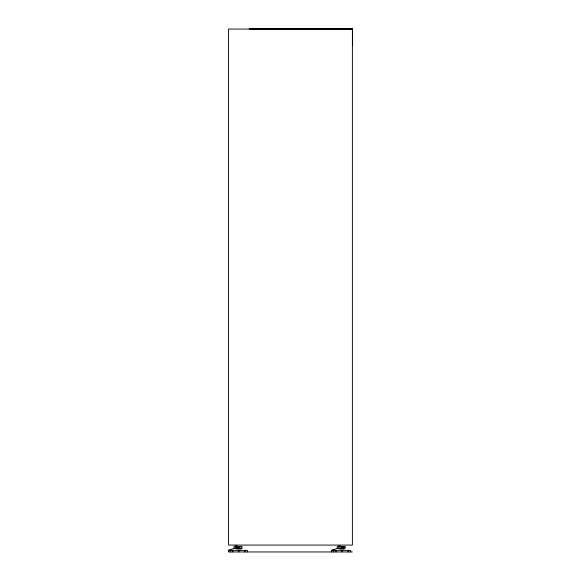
<?xml version="1.0" encoding="UTF-8"?>
<svg xmlns="http://www.w3.org/2000/svg" width="581" height="581" viewBox="0 0 581 581"><rect width="100%" height="100%" fill="white"/><g stroke="black" fill="none" stroke-linecap="round" stroke-linejoin="round"><path stroke-width="0.87" d="M352.464 45.231L352.435 29.203L249.518 29.072M352.384 551.95L228.536 551.95L228.536 550.229L234.041 548.508M331.736 551.95L331.736 550.229L337.241 548.508M249.576 29.203L352.144 29.065M352.239 29.065L352.435 29.203M240.425 548.856L241.246 548.856M339.674 548.856L340.495 548.856M235.392 546.009L237.157 546.009M338.796 546.009L340.321 546.009M237.157 546.358L234.063 546.358L234.063 548.246L237.157 548.246M340.321 546.358L337.227 546.358L337.227 548.246L340.321 548.246M240.403 546.481L237.113 546.481L237.113 548.856M340.517 546.481L343.807 546.481L343.807 548.856M236.511 548.856L240.643 548.856M340.277 548.856L344.41 548.856M228.536 550.229L231.056 550.229M331.736 550.229L334.257 550.229M264.965 29.34L249.3 29.304L352.18 29.21M350.663 551.95L350.663 550.367L333.458 550.367L333.458 551.95M348.142 550.367L348.142 551.95M343.567 546.481L343.567 548.856M342.928 546.481L342.928 548.856M342.042 546.481L342.042 548.856M342.064 550.367L342.064 551.95M341.163 546.481L341.163 548.856M335.978 550.367L335.978 551.95M247.462 551.95L247.462 550.367L230.258 550.367L230.258 551.95M244.942 550.367L244.942 551.95M239.757 546.481L239.757 548.856M238.878 546.481L238.878 548.856M238.856 550.367L238.856 551.95M237.992 546.481L237.992 548.856M237.353 546.481L237.353 548.856M232.778 550.367L232.778 551.95M352.384 29.065L228.536 29.065L228.536 545.072L352.384 545.072L352.384 29.065M241.972 546.794L235.777 546.794L235.777 548.537L241.972 548.537L241.972 546.794M345.136 546.794L338.948 546.794L338.948 548.537L345.136 548.537L345.136 546.794"/></g></svg>
